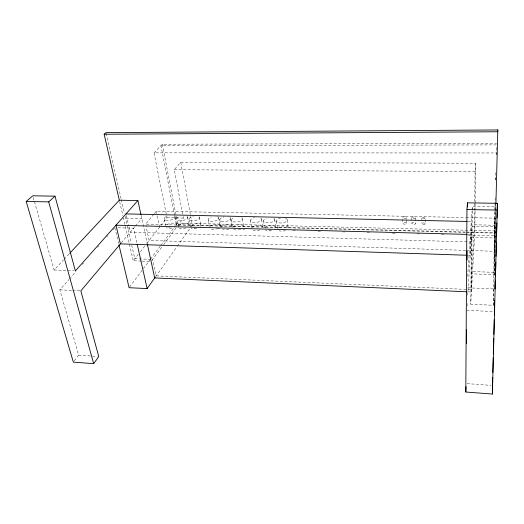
<?xml version="1.0" encoding="UTF-8"?>
<svg xmlns="http://www.w3.org/2000/svg" width="524" height="524" viewBox="0 0 524 524"><rect width="100%" height="100%" fill="white"/><g stroke="black" fill="none" stroke-linecap="round" stroke-linejoin="round"><path stroke-width="0.39" stroke-dasharray="2.62 1.97" d="M493.87 289.065L493.451 305.276L470.749 304.182L471.39 237.352L495.206 237.994L494.591 261.502M495.521 241.734L495.842 206.705L472.294 206.299L472.026 210.373M472.242 211.087L471.443 291.986L467.356 291.809M472.255 210.288L472.294 206.299M466.53 250.4L494.342 251.265L494.97 218.167L466.347 217.571M494.977 261.07L495.318 226.794L472.091 226.244L467.69 295.588M495.861 204.432L494.073 274.687L471.62 273.823L474.475 224.783L475.091 171.577L475.635 163.246L180.78 162.185L174.282 169.697L182.961 215.685M475.065 211.152L474.816 232.263L470.749 304.182M475.072 210.34L475.15 203.849M475.163 203.037L475.635 163.246M493.451 305.276L494.342 230.914L177.551 223.041L174.374 227.272M494.073 274.687L495.18 204.131M495.187 197.666L494.322 232.761L176.326 224.672L160.96 145.633L496.556 144.899M495.665 179.883L495.828 172.527M496.28 154.685L496.536 145.711M495.802 179.771L495.842 178.147M496.444 154.593L496.483 152.969L154.023 152.844L166.986 217.689L160.94 225.399M494.97 218.167L494.518 235.885L467.565 235.171M494.106 280.15L494.571 262.314M467.015 306.193L467.218 302.931M467.657 276.371L471.967 211.185M155.608 276.665L176.784 246.909M177.256 246.247L190.428 227.724M190.9 227.062L192.315 225.078L190.71 216.32M151.875 260.435L163.167 245.258M163.652 244.61L177.145 226.486M177.623 225.837L183.407 218.063L183.105 216.478M74.29 360.846L78.613 355.082L59.834 289.831L68.998 279.488M129.585 287.054L150.034 259.76M150.519 259.111L160.259 246.116M160.744 245.468L173.889 227.92M141.362 261.07L133.234 260.756L138.27 254.33M140.288 251.756L146.334 244.04M146.838 243.398L160.436 226.041M153.807 214.224L145.613 224.2L465.371 232.368M154.325 213.602L156.368 211.107L465.528 217.552M121.293 242.815L135.12 226.381M135.474 225.955L141.781 218.469L123.415 218.036L133.234 260.756M69.535 278.879L76 271.576M82.465 264.279L83.545 263.061M97.549 247.243L98.63 246.025M106.713 236.894L107.787 235.682M113.177 229.597L114.252 228.379M33.222 197.358L54.123 269.984L63.594 259.845M64.151 259.249L69.168 253.885M154.023 152.844L162.316 144.224L496.569 143.334M174.282 169.697L475.091 171.577M468.011 221.456L471.286 221.528L471.096 241.99L467.821 241.898M166.986 217.689L183.407 218.063M474.475 224.783L494.643 225.248M466.19 232.387L494.807 233.121M467.978 234.411L470.428 234.477L470.244 255.358L468.607 255.299M168.636 227.278L170.274 227.318M193.959 227.947L195.59 227.986M218.462 228.595L220.093 228.634M242.966 229.243L244.597 229.283M268.281 229.912L270.731 229.977M292.785 230.553L295.235 230.619M318.101 231.228L320.55 231.287M342.604 231.87L345.873 231.962M367.108 232.518L370.376 232.604M392.424 233.187L395.692 233.272M416.927 233.835L420.196 233.92M441.431 234.483L445.511 234.588M118.116 227.789L133.587 228.202L136.974 243.3M467.008 241.872L130.175 232.256L128.904 226.676M465.712 250.374L149.124 240.477L145.947 225.752M151.01 259.36L134.812 258.745L131.347 243.581M494.099 272.356L471.757 271.511L471.574 289.621L156.178 275.866L152.628 259.419M142.174 261.103L151.122 261.45M54.123 269.984L73.753 270.829M467.709 287.807L493.477 288.921M59.834 289.831L71.958 290.44M72.764 290.479L80.034 290.846M466.753 310.274L492.848 311.584M78.613 355.082L97.15 356.438M467.061 383.62L490.896 385.369M114.854 227.698L118.791 244.276M119.675 201.76L122.878 215.711M126.363 215.508L128.727 225.877M106.189 133.443L121.136 198.891M121.319 199.683L124.417 213.255M125.144 216.445L126.972 224.429M127.155 225.228L131.164 242.782M141.1 215.351L147.316 243.935M156.368 211.107L157.193 215.089M157.357 215.888L159.656 227.043M164.307 219.032L165.885 226.859M162.316 144.224L178.389 227.187M175.062 216.661L176.581 224.475M189.125 219.556L190.579 227.449M187.638 216.943L189.092 224.796M180.78 162.185L190.559 215.528M199.421 217.27L200.816 225.15M208.238 220.028L209.325 226.381M219.825 219.674L221.233 228.274M218.691 217.689L220.1 226.25M231.608 219.956L232.853 227.947M230.514 218.58L231.759 226.551M242.416 218.849L243.601 226.846M250.564 220.401L251.71 228.444M261.568 219.281L262.655 227.331M263.611 220.709L264.692 228.785M274.7 219.576L275.722 227.658M276.508 220.984L277.524 229.093M287.191 219.89L288.148 228.006M402.655 219.183L402.805 223.231M406.205 217.637A1.814 0.845 -2.1 0 1 403.336 218.318A1.814 0.845 -2.1 0 1 403.657 216.844A1.814 0.845 -2.1 0 1 406.205 217.637L406.264 219.261M406.29 220.073L406.401 223.316A1.808 0.858 -2 0 1 403.546 223.997A1.808 0.858 -2 0 1 403.866 222.51A1.808 0.858 -2 0 1 406.401 223.316M411.792 217.755L411.969 223.44M415.506 217.833A1.867 0.871 -1.7 0 1 412.571 218.534A1.867 0.871 -1.7 0 1 412.866 217.021A1.867 0.871 -1.7 0 1 415.506 217.833L415.67 223.532A1.86 0.878 -1.6 0 1 412.748 224.226A1.86 0.878 -1.6 0 1 413.043 222.707A1.86 0.878 -1.6 0 1 415.67 223.532M421.859 217.971L422.003 223.676M425.147 218.043A1.651 0.766 -1.3 0 1 422.567 218.659A1.651 0.766 -1.3 0 1 422.803 217.322A1.651 0.766 -1.3 0 1 425.147 218.043L425.278 223.748A1.644 0.779 -1.2 0 1 422.704 224.37A1.644 0.779 -1.2 0 1 422.934 223.021A1.644 0.779 -1.2 0 1 425.278 223.748M178.684 225.857A5.495 2.463 -10.6 0 1 185.66 223.381A5.495 2.463 -10.6 0 1 188.837 226.119M186 227.947A5.495 2.463 -10.6 0 1 178.795 227.757M217.46 216.726A5.391 2.417 -9.4 0 1 216.635 220.421A5.391 2.417 -9.4 0 1 208.912 220.742A5.391 2.417 -9.4 0 1 211.12 216.988M209.79 226.663A5.358 2.456 -9.5 0 1 216.491 224.233A5.358 2.456 -9.5 0 1 219.838 226.918M218.331 228.195A5.358 2.456 -9.5 0 1 210.039 228.523M277.687 228.418A5.345 2.528 -6.9 0 1 284.126 225.975A5.345 2.528 -6.9 0 1 287.997 228.68M285.58 230.481A5.345 2.528 -6.9 0 1 279.122 230.73M260.854 218.076A5.541 2.541 -7.9 0 1 258.332 221.947A5.541 2.541 -7.9 0 1 250.872 221.266A5.541 2.541 -7.9 0 1 254.723 217.519M241.774 217.663A5.456 2.482 -8.6 0 1 239.553 221.325A5.456 2.482 -8.6 0 1 232.23 221.154A5.456 2.482 -8.6 0 1 234.49 217.499M199.002 216.739A5.292 2.345 -10.1 0 1 196.081 220.401A5.292 2.345 -10.1 0 1 189.23 219.759A5.292 2.345 -10.1 0 1 193.369 216.216M229.918 217.414A5.404 2.443 -9 0 1 227.193 221.167A5.404 2.443 -9 0 1 220.054 220.512A5.404 2.443 -9 0 1 224.049 216.871M174.669 216.111A5.515 2.404 -10.8 0 1 171.865 219.759A5.515 2.404 -10.8 0 1 164.7 219.602A5.515 2.404 -10.8 0 1 167.542 215.953M187.219 216.392A5.528 2.43 -10.5 0 1 184.513 220.06A5.528 2.43 -10.5 0 1 177.289 219.897A5.528 2.43 -10.5 0 1 180.033 216.235M285.554 218.292A5.371 2.489 -6.9 0 1 284.997 222.183A5.371 2.489 -6.9 0 1 277.045 222.006A5.371 2.489 -6.9 0 1 280.399 218.181M166.907 224.868A5.489 2.437 -11 0 1 173.857 223.113A5.489 2.437 -11 0 1 176.28 225.798M172.049 228.006A5.489 2.437 -11 0 1 166.272 227.423M191.45 225.53A5.266 2.378 -10.2 0 1 198.092 223.833A5.266 2.378 -10.2 0 1 200.607 226.427M196.624 228.556A5.266 2.378 -10.2 0 1 190.985 227.992M273.941 218.364A5.581 2.574 -7.4 0 1 271.949 222.117A5.581 2.574 -7.4 0 1 264.358 221.947A5.581 2.574 -7.4 0 1 266.395 218.194M251.926 227.75A5.515 2.581 -7.9 0 1 258.666 225.241A5.515 2.581 -7.9 0 1 262.459 228.025M259.871 229.879A5.515 2.581 -7.9 0 1 253.243 230.134M264.882 228.084A5.554 2.613 -7.4 0 1 272.31 225.595A5.554 2.613 -7.4 0 1 275.002 229.054M271.655 230.632A5.554 2.613 -7.4 0 1 265.419 230.029M233.088 227.265A5.43 2.515 -8.6 0 1 239.802 224.796A5.43 2.515 -8.6 0 1 243.378 227.527M240.765 229.348A5.43 2.515 -8.6 0 1 233.462 229.158M221.383 226.964A5.378 2.476 -9.1 0 1 228.071 224.521A5.378 2.476 -9.1 0 1 231.516 227.226M228.89 229.021A5.378 2.476 -9.1 0 1 222.484 229.276"/><path stroke-width="0.79" d="M465.79 392.018L466.943 209.528L467.467 202.827L497.407 203.312L492.377 394.041L465.79 392.018L466.091 386.64M104.152 134.242L106.005 132.644L497.8 129.959L497.793 131.76L104.152 134.242L119.334 200.286M466.53 343.659L466.622 329.819M467.087 260.002L467.146 251.016M467.441 206.908L467.467 202.827M495.167 280.844L495.088 288.993L495.311 280.831M494.591 300.239L494.387 314.911M492.377 394.041L492.704 377.378M495.92 203.633L497.8 129.959M492.835 372.512L493.228 357.905M493.339 353.851L493.752 338.439M493.863 334.377L494.256 319.778M495.442 275.932L495.815 262.059M495.973 256.347L496.346 242.474M496.503 236.763L496.876 222.897M497.007 217.997L497.407 203.312M140.936 214.565L137.884 200.535L75.391 270.901L55 196.159L32.776 195.799L26.2 201.465L73.334 362.123L93.691 363.676L98.761 356.562L80.84 290.886L120.769 243.437M118.981 245.068L129.094 287.702L147.133 288.573L155.137 277.327M69.725 253.288L119.315 200.214L137.884 200.535M26.2 201.465L48.686 201.878L55 196.159M466.943 209.528L497.368 210.085M126.002 213.91L467.192 221.442M467.159 234.392L115.981 225.196L120.389 243.883L466.976 255.247M466.543 291.77L154.704 277.936L147.486 244.734M48.686 201.878L93.691 363.676M137.15 244.092L147.133 288.573"/></g></svg>
